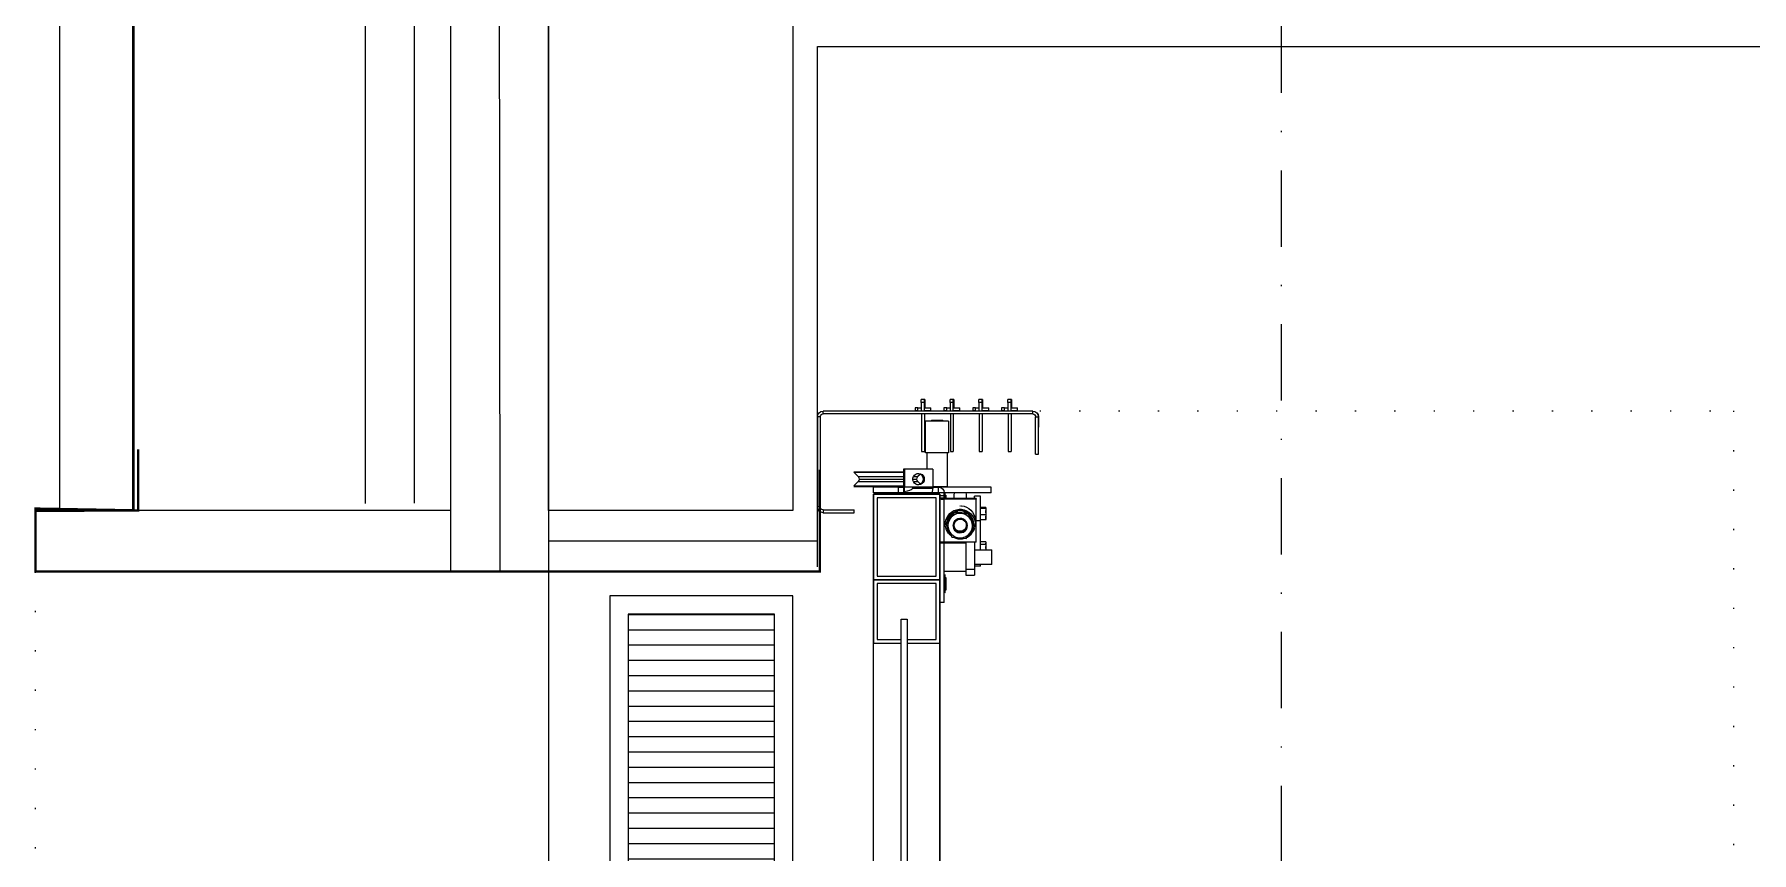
# Model space of a CAD drawing. Extents: x -2050 to 29725, y -1777 to 6820.
# Drawn here: x 1120.4 to 1261, y 3737 to 3804 of the extents above; entities that cross this region are included whole.
import ezdxf

# ---------------------------------------------------------------- set-up
doc = ezdxf.new("R2010")
doc.units = 0
doc.header["$LTSCALE"] = 25
doc.header["$MEASUREMENT"] = 0
doc.linetypes.add('DASHDOT2', pattern=[0.5, 0.25, -0.125, 0, -0.125])
doc.linetypes.add('DOT2', pattern=[0.125, 0, -0.125])
doc.layers.get('0').update_dxf_attribs({"color": 9, "lineweight": 9})
for name, color, linetype, lineweight in [('00', 9, 'Continuous', 9), ('06D', 9, 'Continuous', 9), ('10', 9, 'Continuous', 9), ('14', 9, 'Continuous', 9), ('15', 9, 'Continuous', 9), ('20', 9, 'DOT2', 9), ('24', 9, 'DASHDOT2', 9), ('33', 9, 'BATTING', 9), ('40', 9, 'Continuous', 9), ('40B', 9, 'Continuous', 9)]:
    doc.layers.add(name, color=color, linetype=linetype, lineweight=lineweight)
doc.linetypes.add('BATTING', pattern='A,0.0001,-0.1,[134,ltypeshp.shx,S=0.1,R=0,X=-0.1,Y=0],-0.2,[134,ltypeshp.shx,S=0.1,R=180,X=0.1,Y=0],-0.1', length=0.4001000000000002)

# ---------------------------------------------------------------- blocks, each defined once
blk = doc.blocks.new('p-ızgara 1')
h = blk.add_hatch()
h.set_pattern_fill('ANSI31', color=256, scale=10, angle=225, style=0)
h.set_pattern_definition([(270, (-1308.518348103911, 1064.686757440795), (1.25, -4e-16), [])])
h.paths.add_polyline_path([(1.5, 13.5), (1.5, 1.5), (394.4994635702169, 1.49999999999636), (394.4994635702169, 13.49999999999636)])
for points in [[(0, 15), (0, 0), (395.9994635702169, -3.638e-12), (395.9994635702169, 14.99999999999636)], [(1.5, 13.5), (1.5, 1.5), (394.4994635702169, 1.49999999999636), (394.4994635702169, 13.49999999999636)]]:
    blk.add_lwpolyline(points, close=True)
blk = doc.blocks.new('p-seksiyonel kapı profil')
for p, q in [((-11.78502619046412, 6.840409619493581), (-11.78502619046412, 7.076659619491693)), ((-11.25110119046439, 7.076659619491693), (-11.78502619046412, 7.076659619491693)), ((-11.28063244046279, 7.76178461949166), (-11.28063244046279, 7.076659619491693)), ((-11.28063244046279, 7.76178461949166), (-11.25110119046439, 7.76178461949166)), ((-11.25110119046439, 7.76178461949166), (-10.98531994046425, 7.76178461949166)), ((-11.25110119046439, 7.525534619493553), (-11.25110119046439, 7.76178461949166)), ((-11.25110119046439, 7.525534619493553), (-10.98531994046425, 7.525534619493553)), ((-11.25110119046439, 6.816784619491953), (-11.25110119046439, 7.525534619493553)), ((-10.98531994046425, 7.525534619493553), (-10.98531994046425, 7.76178461949166)), ((-10.98531994046425, 7.525534619493553), (-10.98531994046425, 6.840409619493581)), ((-10.71439398343136, 7.076659619491693), (-10.98531994046425, 7.076659619491693)), ((-10.71439398343136, 6.840409619493581), (-10.71439398343136, 7.076659619491693)), ((-10.71439398343136, 7.076659619491693), (-10.48092619046292, 7.076659619491693)), ((-10.48092619046292, 7.076659619491693), (-10.48092619046292, 6.840409619493581)), ((-9.422526190464843, 6.840409619493581), (-9.422526190464843, 7.076659619491693)), ((-8.888601190465122, 7.076659619491693), (-9.422526190464843, 7.076659619491693)), ((-8.918132440463523, 7.76178461949166), (-8.918132440463523, 7.076659619491693)), ((-8.918132440463523, 7.76178461949166), (-8.888601190465122, 7.76178461949166)), ((-8.888601190465122, 7.76178461949166), (-8.622819940464977, 7.76178461949166)), ((-8.888601190465122, 7.525534619493553), (-8.888601190465122, 7.76178461949166)), ((-8.888601190465122, 7.525534619493553), (-8.622819940464977, 7.525534619493553)), ((-8.888601190465122, 6.816784619491953), (-8.888601190465122, 7.525534619493553)), ((-8.622819940464977, 7.525534619493553), (-8.622819940464977, 7.76178461949166)), ((-8.622819940464977, 7.525534619493553), (-8.622819940464977, 6.840409619493581)), ((-8.351893983432088, 7.076659619491693), (-8.622819940464977, 7.076659619491693)), ((-8.351893983432088, 6.840409619493581), (-8.351893983432088, 7.076659619491693)), ((-8.351893983432088, 7.076659619491693), (-8.118426190463651, 7.076659619491693)), ((-8.118426190463651, 7.076659619491693), (-8.118426190463651, 6.840409619493581)), ((-7.060026190465576, 6.840409619493581), (-7.060026190465576, 7.076659619491693)), ((-6.526101190465852, 7.076659619491693), (-7.060026190465576, 7.076659619491693)), ((-6.55563244046425, 7.76178461949166), (-6.55563244046425, 7.076659619491693)), ((-6.55563244046425, 7.76178461949166), (-6.526101190465852, 7.76178461949166)), ((-6.526101190465852, 7.76178461949166), (-6.260319940465706, 7.76178461949166)), ((-6.526101190465852, 7.525534619493553), (-6.526101190465852, 7.76178461949166)), ((-6.526101190465852, 7.525534619493553), (-6.260319940465706, 7.525534619493553)), ((-6.526101190465852, 6.816784619491953), (-6.526101190465852, 7.525534619493553)), ((-6.260319940465706, 7.525534619493553), (-6.260319940465706, 7.76178461949166)), ((-6.260319940465706, 7.525534619493553), (-6.260319940465706, 6.840409619493581)), ((-5.989393983429181, 7.076659619491693), (-6.260319940465706, 7.076659619491693)), ((-5.989393983429181, 6.840409619493581), (-5.989393983429181, 7.076659619491693)), ((-5.989393983429181, 7.076659619491693), (-5.755926190464379, 7.076659619491693)), ((-5.755926190464379, 7.076659619491693), (-5.755926190464379, 6.840409619493581)), ((-4.697526190462665, 6.840409619493581), (-4.697526190462665, 7.076659619491693)), ((-4.163601190462941, 7.076659619491693), (-4.697526190462665, 7.076659619491693)), ((-4.193132440464979, 7.76178461949166), (-4.193132440464979, 7.076659619491693)), ((-4.193132440464979, 7.76178461949166), (-4.163601190462941, 7.76178461949166)), ((-4.163601190462941, 7.76178461949166), (-3.897819940462793, 7.76178461949166)), ((-4.163601190462941, 7.525534619493553), (-4.163601190462941, 7.76178461949166)), ((-4.163601190462941, 7.525534619493553), (-3.897819940462793, 7.525534619493553)), ((-4.163601190462941, 6.816784619491953), (-4.163601190462941, 7.525534619493553)), ((-3.897819940462793, 7.525534619493553), (-3.897819940462793, 7.76178461949166)), ((-3.897819940462793, 7.525534619493553), (-3.897819940462793, 6.840409619493581)), ((-3.626893983429908, 7.076659619491693), (-3.897819940462793, 7.076659619491693)), ((-3.626893983429908, 6.840409619493581), (-3.626893983429908, 7.076659619491693)), ((-3.626893983429908, 7.076659619491693), (-3.393426190465106, 7.076659619491693)), ((-3.393426190465106, 7.076659619491693), (-3.393426190465106, 6.840409619493581)), ((-13.50065071630888, 6.344284619492098), (-13.50065071630888, 5.665797593646857)), ((-13.50065071630888, 6.344284619492098), (-13.49547619046279, 6.344284619492098)), ((-13.50065071630888, 5.665797593646857), (-13.50065071630888, 5.488610093645547)), ((-13.49547619046279, 5.665797593646857), (-13.50065071630888, 5.665797593646857)), ((-13.25922619046469, 6.344284619492098), (-13.49547619046279, 6.344284619492098)), ((-13.49547619046279, 3.273034619491227), (-13.49547619046279, 6.344284619492098)), ((-13.25922619046469, 3.273034619491227), (-13.25922619046469, 6.344284619492098)), ((-13.02297619046294, 6.816784619491953), (-13.02815071630903, 6.816784619491953)), ((-13.02297619046294, 6.580534619493847), (-13.02297619046294, 6.816784619491953)), ((-13.02297619046294, 6.816784619491953), (4.132394206124444, 6.816784619491953)), ((-13.02297619046294, 6.580534619493847), (4.132394206124444, 6.580534619490208)), ((-11.78502619046412, 6.840409619493581), (-11.28063244046279, 6.840409619493581)), ((-11.25110119046439, 6.580534619493847), (-11.25110119046439, 3.509284619492972)), ((-11.01485119046265, 6.580534619493847), (-11.01485119046265, 3.509284619492972)), ((-10.71439398343136, 6.840409619493581), (-10.98531994046425, 6.840409619493581)), ((-10.71439398343136, 6.840409619493581), (-10.48092619046292, 6.840409619493581)), ((-9.422526190464843, 6.840409619493581), (-8.918132440463523, 6.840409619493581)), ((-8.888601190465122, 6.580534619493847), (-8.888601190465122, 3.509284619492972)), ((-8.652351190463378, 6.580534619493847), (-8.652351190463378, 3.509284619492972)), ((-8.351893983432088, 6.840409619493581), (-8.622819940464977, 6.840409619493581)), ((-8.351893983432088, 6.840409619493581), (-8.118426190463651, 6.840409619493581)), ((-7.060026190465576, 6.840409619493581), (-6.55563244046425, 6.840409619493581)), ((-6.526101190465852, 6.580534619493847), (-6.526101190465852, 3.509284619492972)), ((-6.289851190464105, 6.580534619493847), (-6.289851190464105, 3.509284619492972)), ((-5.989393983429181, 6.840409619493581), (-6.260319940465706, 6.840409619493581)), ((-6.144477812245892, 5.989909619493117), (-6.144477812245892, 3.391159619492098)), ((-6.144477812245892, 5.989909619493117), (-4.254477812246475, 5.989909619493117)), ((-5.989393983429181, 6.840409619493581), (-5.755926190464379, 6.840409619493581)), ((-5.671972303523942, 6.037159660882026), (-5.719222311799967, 5.989909619493117)), ((-5.671972303523942, 6.037159660882026), (-5.527365940713934, 6.037159660882026)), ((-5.527365940713934, 6.037159660882026), (-4.726983320968423, 6.037159660882026)), ((-4.679733312688767, 5.989909619493117), (-4.726983320968423, 6.037159660882026)), ((-4.697526190462665, 6.840409619493581), (-4.193132440464979, 6.840409619493581)), ((-4.254477812246475, 3.391159619492098), (-4.254477812246475, 5.989909619493117)), ((-4.163601190462941, 6.580534619493847), (-4.163601190462941, 3.509284619492972)), ((-3.927351190464832, 6.580534619493847), (-3.927351190464832, 3.509284619492972)), ((-3.626893983429908, 6.840409619493581), (-3.897819940462793, 6.840409619493581)), ((-3.626893983429908, 6.840409619493581), (-3.393426190465106, 6.840409619493581)), ((4.132394206124444, 6.580534619490208), (4.132394206124444, 6.816784619491953)), ((4.368644206126191, 6.344284619492098), (4.604894206124297, 6.344284619492098)), ((4.368644206126191, 6.344284619492098), (4.368644206126191, -1.038527880507899)), ((4.604894206124297, 6.344284619492098), (4.604894206124297, -1.038527880507899)), ((-13.49547619046279, 5.488610093645547), (-13.50065071630888, 5.488610093645547)), ((-13.25922619046469, 3.273034619491227), (-13.49547619046279, 3.273034619491227)), ((-11.01485119046265, 3.509284619492972), (-11.25110119046439, 3.509284619492972)), ((-8.652351190463378, 3.509284619492972), (-8.888601190465122, 3.509284619492972)), ((-6.289851190464105, 3.509284619492972), (-6.526101190465852, 3.509284619492972)), ((-6.144477812245892, 3.391159619492098), (-4.254477812246475, 3.391159619492098)), ((-6.026346374310378, 3.391159619492098), (-6.026346374310378, 0.6034093168382242)), ((-4.372609250181993, 2.067187500000724), (-4.372609250181993, 3.391159619492098)), ((-3.927351190464832, 3.509284619492972), (-4.163601190462941, 3.509284619492972)), ((-4.845105793876427, 2.067187500000724), (-4.845105793876427, 0.5906250000007276)), ((-4.845105793876427, 2.067187500000724), (-2.518497477383788, 2.067187499997089)), ((-4.06626843637423, 1.50648122743587), (-4.126450363019102, 1.379584319911369)), ((-3.971924947280058, 1.609727875467793), (-4.06626843637423, 1.50648122743587)), ((-3.984219672427569, 1.50648122743587), (-4.044401599072442, 1.379584319911369)), ((-3.889876183333397, 1.609727875467793), (-3.984219672427569, 1.50648122743587)), ((-3.85180272875732, 1.680150346233858), (-3.971924947280058, 1.609727875467793)), ((-3.769753964810661, 1.680150346233858), (-3.889876183333397, 1.609727875467793)), ((-3.716575167076371, 1.711491294168808), (-3.85180272875732, 1.680150346233858)), ((-3.835172561099168, 1.647879267224196), (-3.632225822555481, 1.444932528680508)), ((-3.640777263688504, 1.710972592572939), (-3.769753964810661, 1.680150346233858)), ((-3.578257824523461, 1.700965938507579), (-3.716575167076371, 1.711491294168808)), ((-3.262376541286357, 1.444932528680508), (-3.632225822555481, 1.444932528680508)), ((-3.449140803979388, 1.64950950328784), (-3.578257824523461, 1.700965938507579)), ((-3.340696719344121, 1.561694118594459), (-3.449140803979388, 1.64950950328784)), ((-3.262561303436086, 1.445322566731191), (-3.340696719344121, 1.561694118594459)), ((-3.221677230849308, 1.310734970767952), (-3.262561303436086, 1.445322566731191)), ((-2.518497477383788, 2.067187499997089), (-2.518497477383788, 0.5906250000007276)), ((-2.518497477383788, 2.067187499997089), (-2.436448713437124, 2.067187499997089)), ((-2.436448713437124, 2.067187499997089), (-2.436448713437124, 0.5906250000007276)), ((1.60899235956458, 1.830937499998981), (-2.436448713437124, 1.830937499998981)), ((1.621521407843829, 1.800689701718511), (-2.436448713437124, 1.800689701722149)), ((1.265764234805827, 1.444932528680508), (-2.436448713437124, 1.444932528680508)), ((1.265764234805827, 1.444932528680508), (1.621521407843829, 1.800689701718511)), ((-9.629168293875408, 0.1181250000008731), (-9.629168293875408, 0.5906250000007276)), ((-9.629168293875408, 0.5906250000007276), (-5.317605793876282, 0.5906250000007276)), ((-9.629168293875408, 0.1181250000008731), (-5.849168293876573, 0.1181250000008731)), ((-6.026346374310378, 0.6034093168382242), (-5.773284217710168, 0.6034093168382242)), ((-5.849168293876573, -0.3553739308699733), (-5.849168293876573, 0.1240312500012806)), ((-5.819637043874535, 0.1535624999996799), (-5.819637043874535, -0.3553739308699733)), ((-5.790105793876137, 0.1181250000008731), (-5.790105793876137, 0.1535624999996799)), ((-5.790105793876137, 0.1181250000008731), (-5.317605793876282, 0.1181250000008731)), ((-5.790105793876137, -0.1323809947680274), (-5.790105793876137, 0.1181250000008731)), ((-5.790099830614053, 0.6034096194925951), (-5.790099830614053, 0.5906250000007276)), ((-5.773284217710168, 0.6034093168382242), (-4.845105793876427, 0.6034093168382242)), ((-5.057730793876544, 0), (-5.412105793875524, 0)), ((-5.317605793876282, 0.1181250000008731), (-5.317605793876282, 0.5906250000007276)), ((-4.845105793876427, 0.5906250000007276), (-5.317605793876282, 0.5906250000007276)), ((-5.317605793876282, 0.1181250000008731), (-5.317605793876282, 0)), ((-5.317605793876282, 0.1181250000008731), (-0.2382307938751182, 0.1181250000008731)), ((-4.893365477935731, 0), (-5.057730793876544, 0)), ((-4.834302977938932, 0), (-4.893365477935731, 0)), ((-4.845105793876427, 0.5906250000007276), (-3.188417642326383, 0.5906250000007276)), ((-4.845105793876427, 0.5906250000007276), (-4.845105793876427, 0.4724999999998545)), ((-4.845105793876427, 0.4724999999998545), (-3.188417642326383, 0.4724999999998545)), ((-4.843923385880771, 0.4033648671356789), (-4.845105793876427, 0.4724999999998545)), ((-4.840421601173146, 0.3368865586562606), (-4.843923385880771, 0.4033648671356789)), ((-4.834735011376324, 0.2756197986745974), (-4.840421601173146, 0.3368865586562606)), ((-4.827082148945915, 0.2219190344185336), (-4.834735011376324, 0.2756197986745974)), ((-4.810677977937301, 0), (-4.834302977938932, 0)), ((-4.817757109092781, 0.1778479561398853), (-4.827082148945915, 0.2219190344185336)), ((-4.807118247870675, 0.1451001906680176), (-4.817757109092781, 0.1778479561398853)), ((-4.548758049077151, 0), (-4.810677977937301, 0)), ((-4.795574410749394, 0.1249342162591347), (-4.807118247870675, 0.1451001906680176)), ((-4.783569220915523, 0.1181250000008731), (-4.795574410749394, 0.1249342162591347)), ((-4.525133049075519, 0), (-4.548758049077151, 0)), ((-4.466070549075083, 0), (-4.525133049075519, 0)), ((-3.356730793882888, 0), (-4.466070549075083, 0)), ((-4.126450363019102, 1.379584319911369), (-4.147123298927906, 1.240312499998251)), ((-4.147123298927906, 1.240312499998251), (-4.126450363019102, 1.101040680092409)), ((-4.126450363019102, 1.101040680092409), (-4.06626843637423, 0.9741437725642754)), ((-4.06626843637423, 0.9741437725642754), (-3.971924947280058, 0.8708971245359862)), ((-4.044401599072442, 1.379584319911369), (-4.065074534981246, 1.240312499998251)), ((-4.065074534981246, 1.240312499998251), (-4.044401599072442, 1.101040680092409)), ((-4.044401599072442, 1.101040680092409), (-3.984219672427569, 0.9741437725642754)), ((-3.984219672427569, 0.9741437725642754), (-3.889876183333397, 0.8708971245359862)), ((-3.971924947280058, 0.8708971245359862), (-3.85180272875732, 0.8004746537662866)), ((-3.889876183333397, 0.8708971245359862), (-3.769753964810661, 0.8004746537662866)), ((-3.85180272875732, 0.8004746537662866), (-3.716575167076371, 0.7691337058313366)), ((-3.629989245833712, 1.035692471319634), (-3.833768734028127, 0.831912983128859)), ((-3.769753964810661, 0.8004746537662866), (-3.64077726373216, 0.76965240743084)), ((-3.716575167076371, 0.7691337058313366), (-3.578257824523461, 0.7796590614962045)), ((-3.262376541286357, 1.035692471319634), (-3.629989245833712, 1.035692471319634)), ((-3.578257824523461, 0.7796590614962045), (-3.449140803979388, 0.8311154967123002)), ((-3.216479972332308, 1.240312499998251), (-3.545760625689581, 1.240312499998251)), ((-3.449140803979388, 0.8311154967123002), (-3.340696719344121, 0.9189308814056856)), ((-3.228472720904392, 0), (-3.356731102932826, 0)), ((-3.340696719344121, 0.9189308814056856), (-3.262561303436086, 1.035302433265314)), ((-3.262561303436086, 1.035302433265314), (-3.221677230849308, 1.169890029232192)), ((-3.126387893142236, 0), (-3.228472720904392, 0)), ((-3.221677230849308, 1.169890029232192), (-3.221677230849308, 1.310734970767952)), ((-3.188417642326383, 0.5906250000007276), (-2.518497477383788, 0.5906250000007276)), ((-3.188417642326383, 0.5906250000007276), (-3.188417642326383, 0.4724999999998545)), ((-3.188417642326383, 0.4724999999998545), (-3.159141174459363, 0.4126894497167088)), ((-3.159141174459363, 0.4126894497167088), (-3.072151761618442, 0.3545949640065373)), ((-2.707043293885361, 0), (-3.126387893142236, 0)), ((-3.072151761618442, 0.3545949640065373), (-2.929945275340287, 0.299883370691532)), ((-2.929945275340287, 0.299883370691532), (-2.736601857206549, 0.2501244367558684)), ((-2.736601857206549, 0.2501244367558684), (-2.497668852789499, 0.2067458291166986)), ((-2.287697939296772, 0), (-2.707043293885361, 0)), ((-2.518497477383788, 0.5906250000007276), (-2.497668852789499, 0.5906250000007276)), ((-2.436448713437124, 0.5906250000007276), (-2.497668852789499, 0.5906250000007276)), ((-2.497668852789499, 0.5906250000007276), (-2.497668852789499, 0.2067458291166986)), ((-2.497668852789499, 0.2067458291166986), (-2.487083176169107, 0.1689395941102703)), ((-2.487083176169107, 0.1689395941102703), (-2.475275407672595, 0.1410197781697207)), ((-2.475275407672595, 0.1410197781697207), (-2.462630105183048, 0.1238956797205901)), ((-2.462630105183048, 0.1238956797205901), (-2.449559103566568, 0.1181250000008731)), ((1.179299037936289, 1.240312499998251), (-2.436448713437124, 1.240312499998251)), ((1.263527658084057, 1.035692471319634), (-2.436448713437124, 1.035692471319634)), ((1.619284831125695, 0.6799352982779965), (-2.436448713437124, 0.6799352982779965)), ((1.606755782846446, 0.6496874999975262), (-2.436448713437124, 0.6496875000011642)), ((-2.436448713437124, 0.5906250000007276), (-2.436448713437124, 0.1181250000008731)), ((-2.014904078234394, 0.5906250000007276), (-2.436448713437124, 0.5906250000007276)), ((-2.185613087385716, 0), (-2.287697939296772, 0)), ((-2.057355793887836, 0), (-2.185613087385716, 0)), ((-1.643918293892054, 0), (-2.057355793887836, 0)), ((-2.014904078234394, 0.5906250000007276), (-2.014904078234394, 0.1181250000008731)), ((-2.014904078234394, 0.5906250000007276), (-0.00198079387701, 0.5906249999970897)), ((-1.685262043876718, 0.6496875000011642), (-1.744324543873514, 0.5906250000007276)), ((-1.525793293898459, 0), (-1.643918293892054, 0)), ((-0.9480115126279997, 0), (-1.525793293898459, 0)), ((-0.8889491670415735, 0), (-0.9480115126279997, 0)), ((-0.8653241670399436, 0), (-0.8889491670415735, 0)), ((-0.6034042381797918, 0), (-0.8653241670399436, 0)), ((-0.6221370438761369, 0.5906250000007276), (-0.6811995438765736, 0.6496875000011642)), ((-0.5797792381817999, 0), (-0.6034042381797918, 0)), ((-0.519112742775178, 0), (-0.5797792381817999, 0)), ((-0.3563557938759914, 0), (-0.519112742775178, 0)), ((-0.00198079387701, 0), (-0.3563557938759914, 0)), ((-0.2382307938751182, 0.1181250000008731), (-0.2382307938751182, 0)), ((-0.2382307938751182, 0.1181250000008731), (-0.00198079387701, 0.1181249999972351)), ((-0.00198079387701, 0.1181249999972351), (-0.00198079387701, 0.5906249999970897)), ((0, 0), (-0.00198079387701, 0)), ((1.619284831125695, 0.6799352982779965), (1.263527658084057, 1.035692471319634)), ((-9.186221123789435, -1.114180611511981), (-9.215730793875993, -1.105479801193723)), ((-9.215730793875993, -1.183197819271299), (-9.215730793875993, -1.105479801193723)), ((-9.215730793875993, -1.183197819271299), (-9.186199543873952, -1.11520977619875)), ((-9.215730793875993, -1.204664360142485), (-9.215730793875993, -1.183197819271299)), ((-9.186221123789435, -1.409574719269585), (-9.215730793875993, -1.204664360142485)), ((-9.215730793875993, -1.647147104544274), (-9.215730793875993, -1.204664360142485)), ((-9.186199543873952, -1.11520977619875), (-9.186221123789435, -1.114180611511981)), ((-9.186199543873952, -1.07033925754149), (-9.186199543873952, -1.11520977619875)), ((-9.186199543873952, -1.07033925754149), (-8.743230793876137, -1.07033925754149)), ((-9.186199543873952, -1.11520977619875), (-9.186199543873952, -1.160080294856014)), ((-9.186199543873952, -1.160080294856014), (-9.186199543873952, -1.415547826451073)), ((-9.186199543873952, -1.160080294856014), (-8.743230793876137, -1.160080294856014)), ((-8.743230793876137, -0.1442177696699218), (-8.270730793876282, -0.1442177696699218)), ((-8.743230793876137, -2.184098044228448), (-8.743230793876137, -0.1442177696699218)), ((-8.388855793873518, -0.3553739308699733), (-5.790105793876137, -0.3553739308699733)), ((-8.388855793873518, -0.3553739308699733), (-8.388855793873518, -0.3965550193170202)), ((-8.388855793873518, -3.926819980679283), (-8.388855793873518, -0.3965550193170202)), ((-8.388855793873518, -0.3965550193170202), (-5.790105793876137, -0.3965550193170202)), ((-8.270730793876282, -0.3553739308699733), (-8.270730793876282, -0.1442177696699218)), ((-7.964615950993903, -1.30675129062365), (-8.100446182728774, -1.47137451421804)), ((-7.802130286789179, -1.168163567763258), (-7.964615950993903, -1.30675129062365)), ((-7.617939374009437, -1.05983480848954), (-7.802130286789179, -1.168163567763258)), ((-7.617939374009437, -1.342970266257905), (-7.802130286789179, -1.451299025535263)), ((-7.417655699216992, -0.9850653374269313), (-7.617939374009437, -1.05983480848954)), ((-7.417655699216992, -1.268200795195297), (-7.617939374009437, -1.342970266257905)), ((-7.591512043876718, -0.1047118207279709), (-7.591512043876718, -0.3553739308699733)), ((-7.520345265987995, -1.420295953103049), (-7.309918426926742, -1.356392395962757)), ((-7.520345265987995, -1.451181769440154), (-7.309918426926742, -1.38727821229986)), ((-7.207382098284142, -0.9461314155742002), (-7.417655699216992, -0.9850653374269313)), ((-7.207382098284142, -1.229266873342567), (-7.417655699216992, -1.268200795195297)), ((-7.309918426926742, -1.356392395962757), (-7.091020293253678, -1.334612751383247)), ((-7.309918426926742, -1.38727821229986), (-7.091020293253678, -1.365498567716709)), ((-7.130740102114941, -0.9454449493787253), (-7.207382098284142, -0.9461314155742002)), ((-6.993526306439887, -1.22735141211524), (-7.207382098284142, -1.229266873342567)), ((-7.091020293253678, -1.334612751383247), (-6.872062997485045, -1.355793998885925)), ((-7.091020293253678, -1.365498567716709), (-6.872062997485045, -1.386679815219395)), ((-7.089480793874827, -0.9628675770109112), (-7.089480793874827, -0.9408042008617484)), ((-6.782601777566012, -1.262508100018749), (-6.993526306439887, -1.22735141211524)), ((-6.872062997485045, -1.355793998885925), (-6.661460945699218, -1.419122155009968)), ((-6.872062997485045, -1.386679815219395), (-6.713202308383187, -1.430215364602189)), ((-6.581030134359026, -1.333661620028577), (-6.782601777566012, -1.262508100018749)), ((-6.587449543876573, -0.3553739308699733), (-6.587449543876573, -0.1047118207279709)), ((-6.394945948952227, -1.438641668479248), (-6.581030134359026, -1.333661620028577)), ((-5.920043293874186, -0.3553739308699733), (-5.920043293874186, -0.0915468749990396)), ((-5.849168293876573, -0.0738281249978172), (-5.902324543876603, -0.0738281249978172)), ((-5.902324543876603, -0.0738281249978172), (-5.902324543876603, -0.3553739308699733)), ((-5.790105793876137, -0.2920731797530607), (-5.790105793876137, -0.1323809947680274)), ((-5.790105793876137, -0.1323809947680274), (-5.412105793875524, -0.1323809947680274)), ((-5.790105793876137, -0.1323809947680274), (-5.790105793876137, -0.1591337554564234)), ((-5.790105793876137, -0.3077617987146368), (-5.412105793875524, -0.3077617987146368)), ((-5.790105793876137, -0.3163785617507528), (-5.790105793876137, -0.3553739308699733)), ((-5.790105793876137, -0.3553739308699733), (-5.790105793876137, -0.3965550193170202)), ((-5.790105793876137, -0.3553739308699733), (-5.412105793875524, -0.3553739308699733)), ((-5.697925616721477, -0.3957637362509558), (-5.790105793876137, -0.3965550193170202)), ((-5.790105793876137, -3.926819980679283), (-5.790105793876137, -0.3965550193170202)), ((-5.60928787208104, -0.3934202956152148), (-5.697925616721477, -0.3957637362509558)), ((-5.527598858774579, -0.3896147545165149), (-5.60928787208104, -0.3934202956152148)), ((-5.455997839762858, -0.3844933577674965), (-5.527598858774579, -0.3896147545165149)), ((-5.412105793875524, -0.380082583938929), (-5.455997839762858, -0.3844933577674965)), ((1.592706706123863, -1.511027880511389), (1.592706706123863, -1.274777880509645)), ((4.132394206124444, -1.274777880509645), (1.592706706123863, -1.274777880509645)), ((4.132394206124444, -1.274777880509645), (4.132394206124444, -1.511027880511389)), ((4.368644206126191, -1.038527880507899), (4.604894206124297, -1.038527880507899)), ((-9.215730793875993, -1.647147104544274), (-9.186199543873952, -1.415547826451073)), ((-9.215730793875993, -1.680458879676734), (-9.215730793875993, -1.647147104544274)), ((-9.186221123789435, -1.876668428485571), (-9.215730793875993, -1.680458879676734)), ((-9.215730793875993, -2.045223606000944), (-9.215730793875993, -1.680458879676734)), ((-9.215730793875993, -2.045223606000944), (-9.186199543873952, -1.88161237098029)), ((-9.215730793875993, -2.057068840262218), (-9.215730793875993, -2.045223606000944)), ((-9.195253570625935, -2.051031211416553), (-9.215730793875993, -2.057068840262218)), ((-9.186199543873952, -1.415547826451073), (-9.186221123789435, -1.409574719269585)), ((-9.186199543873952, -1.88161237098029), (-9.186221123789435, -1.876668428485571)), ((-9.186199543873952, -1.415547826451073), (-9.186199543873952, -1.671015358042495)), ((-9.186199543873952, -1.671015358042495), (-8.743230793876137, -1.671015358042495)), ((-9.186199543873952, -1.671015358042495), (-9.186199543873952, -1.88161237098029)), ((-9.186199543873952, -2.092209383914449), (-9.186199543873952, -1.88161237098029)), ((-9.186199543873952, -2.092209383914449), (-8.743230793876137, -2.092209383914449)), ((-8.743230793876137, -4.55962499999805), (-8.743230793876137, -2.184098044228448)), ((-8.743230793876137, -2.184098044228448), (-8.388855793873518, -2.184098044228448)), ((-8.276534469212493, -1.858019486051489), (-8.31143609882929, -2.068261434917074)), ((-8.31143609882929, -2.068261434917074), (-8.310425807347201, -2.161654514595284)), ((-8.276534469212493, -2.141154943819854), (-8.31143609882929, -2.351396892685444)), ((-8.31143609882929, -2.351396892685444), (-8.309131096440979, -2.564475272491105)), ((-8.309131096440979, -2.564475272491105), (-8.288666870259476, -2.673148455804037)), ((-8.283906700027728, -2.718204049979249), (-8.284785665091476, -2.714369400473515)), ((-8.220142569021846, -2.915477046881278), (-8.283906700027728, -2.718204049979249)), ((-8.205484547204831, -1.657016161145293), (-8.276534469212493, -1.858019486051489)), ((-8.205484547204831, -1.940151618917298), (-8.276534469212493, -2.141154943819854)), ((-8.131793099993956, -2.350741711234149), (-8.24375297532606, -2.599648259652894)), ((-8.24375297532606, -2.666378317953784), (-8.125463461085017, -2.41482841614197)), ((-8.24375297532606, -2.666378317953784), (-8.24375297532606, -2.599648259652894)), ((-8.158924228398973, -2.788664201176288), (-8.24375297532606, -2.666378317953784)), ((-8.211668293875844, -2.452528937166789), (-8.190405081448262, -2.235938481127957)), ((-8.211668293875844, -2.483414753500253), (-8.190405081448262, -2.266824297465062)), ((-8.211668293875844, -2.452528937166789), (-8.211668293875844, -2.483414753500253)), ((-8.100446182728774, -1.47137451421804), (-8.205484547204831, -1.657016161145293)), ((-8.100446182728774, -1.754509971986408), (-8.205484547204831, -1.940151618917298)), ((-8.190405081448262, -2.235938481127957), (-8.126835022056184, -2.026137833734535)), ((-8.190405081448262, -2.266824297465062), (-8.126835022056184, -2.057023650071641)), ((-8.125656740241537, -2.912639656213285), (-8.173870150814762, -2.771114174382088)), ((-7.90805953245217, -3.145002558721898), (-8.158924228398973, -2.788664201176288)), ((-8.01947938878584, -2.104191738224471), (-8.131793099993956, -2.350741711234149)), ((-8.126835022056184, -2.026137833734535), (-8.02340002142955, -1.832723157320288)), ((-8.126835022056184, -2.057023650071641), (-8.02340002142955, -1.863608973657392)), ((-8.125463461085017, -2.41482841614197), (-8.0023103944186, -2.149177378461899)), ((-7.964615950993903, -1.589886748392018), (-8.100446182728774, -1.754509971986408)), ((-8.09286010539654, -2.528884609619125), (-8.079442248035775, -2.39873131769491)), ((-8.089109864544298, -2.659669139378818), (-8.09286010539654, -2.528884609619125)), ((-8.068255693142417, -2.788847147410706), (-8.089109864544298, -2.659669139378818)), ((-8.079442248035775, -2.39873131769491), (-8.04908587572936, -2.271436222519693)), ((-8.030654411850264, -2.914208362180943), (-8.068255693142417, -2.788847147410706)), ((-8.04908587572936, -2.271436222519693), (-8.0023103944186, -2.149177378461899)), ((-8.02340002142955, -1.832723157320288), (-7.884075028636289, -1.66312726943579)), ((-8.02340002142955, -1.863608973657392), (-7.884075028636289, -1.694013085772894)), ((-8.0023103944186, -2.066815201567806), (-8.01947938878584, -2.104191738224471)), ((-7.879157351209869, -1.801164214088201), (-8.0023103944186, -2.066815201567806)), ((-8.0023103944186, -2.149177378461899), (-7.939916145558528, -2.034046668242805)), ((-8.0023103944186, -2.149177378461899), (-7.985141400047723, -2.111800841805234)), ((-7.985141400047723, -2.111800841805234), (-7.872827712821162, -1.865250921793629)), ((-7.802130286789179, -1.451299025535263), (-7.964615950993903, -1.589886748392018)), ((-7.939916145558528, -2.034046668242805), (-7.862970712045352, -1.928014010230979)), ((-7.884075028636289, -1.66312726943579), (-7.782467424382047, -1.573235828818724)), ((-7.884075028636289, -1.694013085772894), (-7.81282633347655, -1.628730781976628)), ((-7.760867800978303, -1.549614394472879), (-7.879157351209869, -1.801164214088201)), ((-7.872827712821162, -1.865250921793629), (-7.760867800978303, -1.616344452773773)), ((-7.862970712045352, -1.928014010230979), (-7.772790651579272, -1.832893652604979)), ((-7.772790651579272, -1.832893652604979), (-7.670918969997728, -1.750313131055008)), ((-7.493242643118718, -1.519027421836653), (-7.760867800978303, -1.549614394472879)), ((-7.760867800978303, -1.616344452773773), (-7.760867800978303, -1.549614394472879)), ((-7.760867800978303, -1.616344452773773), (-7.478112492884972, -1.595456794799245)), ((-7.737014006543176, -1.539498413054388), (-7.714214225012256, -1.523867644940764)), ((-7.714214225012256, -1.523867644940764), (-7.520345265987995, -1.420295953103049)), ((-7.680103228682128, -2.567511032233595), (-7.658670988854281, -2.408705068497509)), ((-7.657731704439357, -2.72618838557173), (-7.680103228682128, -2.567511032233595)), ((-7.668598480566287, -2.598993069979769), (-7.678657790263967, -2.52458975387708)), ((-7.657731704439357, -2.643826208673999), (-7.678656932715964, -2.524601929606433)), ((-7.668598480566287, -2.53207380124877), (-7.675333894632784, -2.491137229488229)), ((-7.672120327228183, -1.527983556716206), (-7.520345265987995, -1.451181769440154)), ((-7.670918969997728, -1.750313131055008), (-7.559098720019393, -1.681685421201108)), ((-7.615821456514821, -2.683437369836608), (-7.668598480566287, -2.53207380124877)), ((-7.615821456514821, -2.750356638567608), (-7.668598480566287, -2.598993069979769)), ((-7.658670988854281, -2.408705068497509), (-7.595024516136617, -2.261548406200744)), ((-7.593215609736941, -2.790606578215373), (-7.657731704439357, -2.643826208673999)), ((-7.593215609736941, -2.872968755113106), (-7.657731704439357, -2.72618838557173)), ((-7.621504761180402, -2.672012008813904), (-7.550112887416617, -2.732460397681279)), ((-7.524008153366594, -2.815003079987945), (-7.615821456514821, -2.683437369836608)), ((-7.524008153366594, -2.881922348715305), (-7.615821456514821, -2.750356638567608)), ((-7.595024516136617, -2.261548406200744), (-7.493884178245933, -2.136954981793678)), ((-7.491339808173504, -2.914603935427292), (-7.593215609736941, -2.790606578215373)), ((-7.591512043876718, -2.255829852991154), (-7.591512043876718, -2.533586991095944)), ((-7.591512043876718, -2.533586991095944), (-7.591512043876718, -2.699243798015229)), ((-7.541795320837991, -2.316592678213055), (-7.585904769603075, -2.459047843338336)), ((-7.585904769603075, -2.459047843338336), (-7.585904769603075, -2.608126138849911)), ((-7.585904769603075, -2.608126138849911), (-7.541795320837991, -2.750581303975194)), ((-7.570569469931798, -2.757816367935443), (-7.531167995141004, -2.787348887850384)), ((-7.559098720019393, -1.681685421201108), (-7.439243177122988, -1.62818476218672)), ((-7.457495741404271, -2.193418410053705), (-7.541795320837991, -2.316592678213055)), ((-7.541795320837991, -2.750581303975194), (-7.457495741404271, -2.873755572138179)), ((-7.531167995141004, -2.787348887850384), (-7.515645411058358, -2.797943066096193)), ((-7.493884178245933, -2.136954981793678), (-7.362751091357494, -2.044165319581225)), ((-7.224771826990036, -1.491486917595465), (-7.493242643118718, -1.519027421836653)), ((-7.478112492884972, -1.595456794799245), (-7.183731655841257, -1.569951750141625)), ((-7.340496418873954, -2.100469613120365), (-7.457495741404271, -2.193418410053705)), ((-7.439243177122988, -1.62818476218672), (-7.313403102878508, -1.590726565122166)), ((-7.362751091357494, -2.044165319581225), (-7.211350796635088, -1.990061204331139)), ((-7.201193256500118, -2.046005195927135), (-7.340496418873954, -2.100469613120365)), ((-7.313403102878508, -1.590726565122166), (-7.183731655841257, -1.569951750141625)), ((-7.183731655841257, -1.487589573243893), (-7.224771826990036, -1.491486917595465)), ((-7.211350796635088, -1.990061204331139), (-7.050911961327075, -1.97865529075716)), ((-7.051963951580544, -2.034864560951973), (-7.201193256500118, -2.046005195927135)), ((-6.88935083461547, -1.462084529845014), (-7.183731655841257, -1.487589573243893)), ((-7.183731655841257, -1.569951750141625), (-7.142691484688838, -1.566054405786417)), ((-7.183731655841257, -1.569951750141625), (-7.052447550424402, -1.566215780087077)), ((-7.142691484688838, -1.566054405786417), (-6.874220668560156, -1.538513901548864)), ((-7.052447550424402, -1.566215780087077), (-6.921797094069916, -1.579582578448025)), ((-6.906068182735907, -2.068037602504773), (-7.051963951580544, -2.034864560951973)), ((-7.050911961327075, -1.97865529075716), (-6.893333599888138, -2.010793503293824)), ((-6.921797094069916, -1.579582578448025), (-6.79401575231168, -1.60982343559226)), ((-6.776469429285497, -2.14257675025874), (-6.906068182735907, -2.068037602504773)), ((-6.893333599888138, -2.010793503293824), (-6.750302578511763, -2.084092297736788)), ((-6.60659554279846, -1.441196942352688), (-6.88935083461547, -1.462084529845014)), ((-6.874220668560156, -1.538513901548864), (-6.606595498167735, -1.507927061305958)), ((-6.79401575231168, -1.60982343559226), (-6.671289899331894, -1.656420922077813)), ((-6.674683109205941, -2.251858873834859), (-6.776469429285497, -2.14257675025874)), ((-6.750302578511763, -2.084092297736788), (-6.632426853731884, -2.193115437825325)), ((-6.609753383720089, -2.38617377696937), (-6.674683109205941, -2.251858873834859)), ((-6.674683109205941, -2.815315108353388), (-6.609753383720089, -2.681000205218877)), ((-6.671289899331894, -1.656420922077813), (-6.555719408501317, -1.718577741983605)), ((-6.663316163365378, -2.797943057237715), (-6.608392151225416, -2.757816394689143)), ((-6.661460945699218, -1.419122155009968), (-6.642268659274121, -1.427219485372916)), ((-6.567033964242, -2.690923530502914), (-6.660730330564548, -2.821165087570988)), ((-6.567033964242, -2.757842799233912), (-6.660730330564548, -2.88808435629835)), ((-6.632426853731884, -2.193115437825325), (-6.548448728812217, -2.329777176008061)), ((-6.547061714682058, -2.716233432289298), (-6.630229751568548, -2.853385921323931)), ((-6.547061714682058, -2.798595609183394), (-6.630229751568548, -2.935748098221663)), ((-6.628848679814836, -2.732460382350835), (-6.557456838901997, -2.672012020622787)), ((-6.587449543876573, -2.533586991095944), (-6.609753383720089, -2.38617377696937)), ((-6.609753383720089, -2.681000205218877), (-6.587449543876573, -2.533586991095944)), ((-6.606595498167735, -1.507927061305958), (-6.60659554279846, -1.441196942352688)), ((-6.521766751244284, -1.556854808732168), (-6.60659554279846, -1.441196942352688)), ((-6.606595498167735, -1.507927061305958), (-6.521766751244284, -1.630212944532104)), ((-6.587449543876573, -2.533586991095944), (-6.587449543876573, -2.255829852991154)), ((-6.587449543876573, -2.699243798015229), (-6.587449543876573, -2.533586991095944)), ((-6.583678377366596, -1.454607984163883), (-6.467307456641719, -1.522163554229337)), ((-6.512085089238098, -2.540328900708118), (-6.567033964242, -2.690923530502914)), ((-6.512085089238098, -2.607248169439115), (-6.567033964242, -2.757842799233912)), ((-6.555719408501317, -1.718577741983605), (-6.449281722962036, -1.795230374889793)), ((-6.554532615537026, -1.500692424331646), (-6.467307456641719, -1.553049370566438)), ((-6.548448728812217, -2.329777176008061), (-6.504596477097947, -2.48394193634158)), ((-6.504122419493794, -2.56181384692172), (-6.547061714682058, -2.716233432289298)), ((-6.504122419493794, -2.644176023815814), (-6.547061714682058, -2.798595609183394)), ((-6.270902055297482, -1.90418912517998), (-6.521766751244284, -1.556854808732168)), ((-6.521766751244284, -1.630212944532104), (-6.270902055297482, -1.986551302074076)), ((-6.503627669277193, -2.491137043783961), (-6.512085089238098, -2.540328900708118)), ((-6.500303875796818, -2.524590865898062), (-6.512085089238098, -2.607248169439115)), ((-6.504596477097947, -2.48394193634158), (-6.504122419493794, -2.644176023815814)), ((-6.500304576704365, -2.524600817581811), (-6.504122419493794, -2.56181384692172)), ((-6.467307456641719, -1.522163554229337), (-6.29706374001762, -1.660958373362515)), ((-6.467307456641719, -1.553049370566438), (-6.29706374001762, -1.691844189699619)), ((-6.449281722962036, -1.795230374889793), (-6.353798021023977, -1.885067273000456)), ((-6.230010769282671, -1.574250026442314), (-6.394945948952227, -1.438641668479248)), ((-6.353798021023977, -1.885067273000456), (-6.270902055297482, -1.986551302074076)), ((-6.29706374001762, -1.660958373362515), (-6.157272166379697, -1.830172805344773)), ((-6.29706374001762, -1.691844189699619), (-6.157272166379697, -1.861058621681877)), ((-6.179546431430932, -2.032934709844994), (-6.270902055297482, -1.90418912517998)), ((-6.270902055297482, -1.986551302074076), (-6.179546431430932, -2.114057223374399)), ((-6.270902055297482, -1.986551302074076), (-6.202012198740702, -2.097946042242254)), ((-6.091241943417116, -1.736358404348719), (-6.230010769282671, -1.574250026442314)), ((-6.202012198740702, -2.097946042242254), (-6.148307175903027, -2.217345498615029)), ((-5.935208612423593, -2.382813365948095), (-6.179546431430932, -2.032934709844994)), ((-6.179546431430932, -2.114057223374399), (-5.935208567796508, -2.449543486840411)), ((-6.053498134562687, -2.712434904631662), (-6.176651193334692, -2.982376482334073)), ((-6.157272166379697, -1.830172805344773), (-6.053304847508116, -2.023304034453758)), ((-6.157272166379697, -1.861058621681877), (-6.053304847508116, -2.054189850787224)), ((-6.148307175903027, -2.217345498615029), (-6.110705894607233, -2.342706713385268)), ((-6.099519339713877, -2.732822543101065), (-6.129875712020294, -2.860117638276278)), ((-6.110705894607233, -2.342706713385268), (-6.089851723205356, -2.471884721417154)), ((-6.086101482356753, -2.602669251176848), (-6.099519339713877, -2.732822543101065)), ((-5.982861151904216, -1.920033936690742), (-6.091241943417116, -1.736358404348719)), ((-6.089851723205356, -2.471884721417154), (-6.086101482356753, -2.602669251176848)), ((-5.935208567796508, -2.449543486840411), (-6.053498134562687, -2.712434904631662)), ((-6.053304847508116, -2.023304034453758), (-5.989157189160321, -2.232930135858623)), ((-6.053304847508116, -2.054189850787224), (-5.989157189160321, -2.263815952195725)), ((-5.988556506301391, -2.700005209539085), (-6.052126565697107, -2.909805856932507)), ((-5.989157189160321, -2.232930135858623), (-5.978741058341257, -2.293256049448245)), ((-5.989157189160321, -2.263815952195725), (-5.984232397622688, -2.289909817740408)), ((-5.969252383962157, -2.549442961779271), (-5.988556506301391, -2.700005209539085)), ((-5.908167035322549, -2.119688071477867), (-5.982861151904216, -1.920033936690742)), ((-5.971784399156604, -2.945761029670392), (-5.901411571965581, -2.744521494263608)), ((-5.935208567796508, -2.449543486840411), (-5.935208612423593, -2.382813365948095)), ((-5.869452832801473, -2.329056796730581), (-5.908167035322549, -2.119688071477867)), ((-5.901411571965581, -2.744521494263608), (-5.867217879538658, -2.534164233653426)), ((-5.863933918873954, -2.444822957768336), (-5.869452832801473, -2.329056796730581)), ((-5.867217879538658, -2.534164233653426), (-5.863933918873954, -2.444822957768336)), ((4.132394206124444, -1.511027880511389), (1.592706706123863, -1.511027880511389)), ((-9.186221123789435, -3.999760760783825), (-9.215730793875993, -3.942700244551814)), ((-9.215730793875993, -4.116403326581346), (-9.215730793875993, -3.942700244551814)), ((-9.215730793875993, -4.116403326581346), (-9.186199543873952, -4.002088494067721)), ((-9.215730793875993, -4.142858763068944), (-9.215730793875993, -4.116403326581346)), ((-9.186221123789435, -4.365911889577546), (-9.215730793875993, -4.142858763068944)), ((-9.215730793875993, -4.55962499999805), (-9.215730793875993, -4.142858763068944)), ((-9.186199543873952, -4.002088494067721), (-9.186221123789435, -3.999760760783825)), ((-9.186199543873952, -3.901800972897035), (-9.186199543873952, -4.002088494067721)), ((-9.186199543873952, -3.901800972897035), (-8.743230793876137, -3.901800972897035)), ((-9.186199543873952, -4.002088494067721), (-9.186199543873952, -4.102376015234765)), ((-9.186199543873952, -4.102376015234765), (-9.186199543873952, -4.372226107825553)), ((-9.186199543873952, -4.102376015234765), (-8.743230793876137, -4.102376015234765)), ((-8.388855793873518, -3.926819980679283), (-5.790105793876137, -3.926819980679283)), ((-8.270730793876282, -3.926819980679283), (-8.270730793876282, -6.141079067430838)), ((-8.000299062889098, -3.260341504534154), (-8.220142569021846, -2.915477046881278)), ((-8.021689421369956, -3.105770885322272), (-8.125656740241537, -2.912639656213285)), ((-7.976949389008948, -3.033607818553719), (-8.030654411850264, -2.914208362180943)), ((-7.881897847732033, -3.274985317304527), (-8.021689421369956, -3.105770885322272)), ((-7.678562104098091, -3.51295056458548), (-8.000299062889098, -3.260341504534154)), ((-7.90805953245217, -3.145002558721898), (-7.976949389008948, -3.033607818553719)), ((-7.825163566729316, -3.246486587795516), (-7.90805953245217, -3.145002558721898)), ((-7.816703908589263, -3.272508480018586), (-7.90805953245217, -3.145002558721898)), ((-7.766269405725322, -3.375140874701173), (-7.881897847732033, -3.274985317304527)), ((-7.729679864787612, -3.336323485906177), (-7.825163566729316, -3.246486587795516)), ((-7.572365968222583, -3.607994736281397), (-7.816703908589263, -3.272508480018586)), ((-7.623242179248336, -3.412976118812366), (-7.729679864787612, -3.336323485906177)), ((-7.629355089895397, -3.529746278225501), (-7.678562104098091, -3.51295056458548)), ((-7.507671688421392, -3.47513293871816), (-7.623242179248336, -3.412976118812366)), ((-7.491339808173504, -2.996966112321388), (-7.593215609736941, -2.872968755113106)), ((-7.304740861873142, -3.588307165045988), (-7.572365968222583, -3.607994736281397)), ((-7.561980793874683, -3.926819980679283), (-7.561980793874683, -6.141079067430838)), ((-5.790105793876137, -3.96900000000096), (-7.561980793874683, -3.96900000000096)), ((-7.446421897373511, -2.885269334830806), (-7.524008153366594, -2.815003079987945)), ((-7.399967943791123, -2.983932573581114), (-7.524008153366594, -2.881922348715305)), ((-7.384945835441611, -3.521730425203713), (-7.507671688421392, -3.47513293871816)), ((-7.359659961901343, -3.006621963573706), (-7.491339808173504, -2.914603935427292)), ((-7.359659961901343, -3.0889841404678), (-7.491339808173504, -2.996966112321388)), ((-7.457495741404271, -2.873755572138179), (-7.340496418873954, -2.966704369067883)), ((-7.291375279735802, -3.645108126511331), (-7.430650655922363, -3.597569592151558)), ((-7.252900322691858, -3.048821681444678), (-7.399967943791123, -2.983932573581114)), ((-7.257164493679737, -3.551971282347948), (-7.384945835441611, -3.521730425203713)), ((-7.207942162724067, -3.059836106462172), (-7.359659961901343, -3.006621963573706)), ((-7.207942162724067, -3.142198283356266), (-7.359659961901343, -3.0889841404678)), ((-7.340496418873954, -2.966704369067883), (-7.201193256500118, -3.021168786261113)), ((-7.036270103060815, -3.565414330660131), (-7.304740861873142, -3.588307165045988)), ((-6.882695111733482, -3.642395421087711), (-7.291375279735802, -3.645108126511331)), ((-7.126514037328888, -3.565338080708897), (-7.257164493679737, -3.551971282347948)), ((-7.093712622736348, -3.071777144028601), (-7.252900322691858, -3.048821681444678)), ((-7.087941294495972, -3.601330939283798), (-7.24029825792968, -3.59118992191361)), ((-7.047438625744688, -3.070299714552672), (-7.207942162724067, -3.059836106462172)), ((-7.047438625744688, -3.152661891450406), (-7.207942162724067, -3.142198283356266)), ((-7.201193256500118, -3.021168786261113), (-7.051963951580544, -3.032309421236277)), ((-6.995229931912035, -3.561602110657986), (-7.126514037328888, -3.565338080708897)), ((-6.934211067393331, -3.051096459686958), (-7.093712622736348, -3.071777144028601)), ((-6.86904316082291, -3.579551294704288), (-7.087941294495972, -3.601330939283798)), ((-7.051963951580544, -3.032309421236277), (-6.906068182735907, -2.999136379687115)), ((-6.890053164046546, -3.037236749903966), (-7.047438625744688, -3.070299714552672)), ((-6.890053164046546, -3.1195989268017), (-7.047438625744688, -3.152661891450406)), ((-6.995229931912035, -3.561602110657986), (-7.036270103060815, -3.565414330660131)), ((-6.700849122898942, -3.531806511571629), (-6.995229931912035, -3.561602110657986)), ((-6.865558484874782, -3.540827295673806), (-6.995229931912035, -3.561602110657986)), ((-6.786225157349691, -2.988313420166377), (-6.934211067393331, -3.051096459686958)), ((-6.906068182735907, -2.999136379687115), (-6.776469429285497, -2.924597231929508)), ((-6.747458337333227, -2.963099341348423), (-6.890053164046546, -3.037236749903966)), ((-6.747458337333227, -3.045461518246156), (-6.890053164046546, -3.1195989268017)), ((-6.512233734283653, -3.510307638200174), (-6.882695111733482, -3.642395421087711)), ((-6.724740211619062, -3.54063460466568), (-6.86904316082291, -3.579551294704288)), ((-6.739718410626664, -3.503369098609255), (-6.865558484874782, -3.540827295673806)), ((-6.660730330564548, -2.88808435629835), (-6.786225157349691, -2.988313420166377)), ((-6.776469429285497, -2.924597231929508), (-6.674683109205941, -2.815315108353388)), ((-6.630229751568548, -2.853385921323931), (-6.747458337333227, -2.963099341348423)), ((-6.630229751568548, -2.935748098221663), (-6.747458337333227, -3.045461518246156)), ((-6.619862867730262, -3.449868439594865), (-6.739718410626664, -3.503369098609255)), ((-6.660730330564548, -2.821165087570988), (-6.732538871237919, -2.885268715846903)), ((-6.418093841184598, -3.499577327933366), (-6.700849122898942, -3.531806511571629)), ((-6.508042617751922, -3.381240729740966), (-6.619862867730262, -3.449868439594865)), ((-6.406170936170382, -3.298660208190995), (-6.508042617751922, -3.381240729740966)), ((-6.306133886919267, -3.261570176684471), (-6.418093841184598, -3.499577327933366)), ((-6.315990875707937, -3.203539850564993), (-6.406170936170382, -3.298660208190995)), ((-6.181605495050462, -3.250386919422453), (-6.373626705473722, -3.405048026237636)), ((-6.239045442194763, -3.097507192553166), (-6.315990875707937, -3.203539850564993)), ((-6.19382018770193, -3.019667894641314), (-6.306133886919267, -3.261570176684471)), ((-6.15556156632374, -3.103220533346755), (-6.292584908078423, -3.270510531117904)), ((-6.176651193334692, -2.982376482334073), (-6.239045442194763, -3.097507192553166)), ((-6.176651193334692, -2.982376482334073), (-6.19382018770193, -3.019667894641314)), ((-6.129875712020294, -2.860117638276278), (-6.176651193334692, -2.982376482334073)), ((-6.166251743954487, -3.241646216847584), (-6.076197154514375, -3.131752629935364)), ((-6.052126565697107, -2.909805856932507), (-6.15556156632374, -3.103220533346755)), ((-6.076197154514375, -3.131752629935364), (-5.971784399156604, -2.945761029670392)), ((-5.790105793876137, -3.926819980679283), (-5.697925616721477, -3.926028697613218)), ((-5.790105793876137, -3.926819980679283), (-5.790105793876137, -4.008139923309498)), ((-5.790105793876137, -8.859375), (-5.790105793876137, -4.008139923309498)), ((-5.790105793876137, -4.008139923309498), (-5.412105793875524, -4.008139923309498)), ((-5.697925616721477, -3.926028697613218), (-5.60928787208104, -3.923685256977478)), ((-5.60928787208104, -3.923685256977478), (-5.527598858774579, -3.919879715878778)), ((-5.527598858774579, -3.919879715878778), (-5.455997839766496, -3.914758319129759)), ((-5.455997839766496, -3.914758319129759), (-5.412105793875524, -3.910347545301192)), ((-8.270730793876282, -4.55962499999805), (-9.688230793875844, -4.55962499999805)), ((-9.688230793875844, -5.740874999999505), (-9.688230793875844, -4.55962499999805)), ((-9.209449552927252, -4.55962499999805), (-9.186199543873952, -4.372226107825553)), ((-9.186199543873952, -4.372226107825553), (-9.186221123789435, -4.365911889577546)), ((-9.186199543873952, -4.372226107825553), (-9.186199543873952, -4.55962499999805)), ((-9.688230793875844, -5.740874999999505), (-8.270730793876282, -5.740874999999505)), ((-8.743230793876137, -5.878557709136658), (-8.743230793876137, -5.740874999999505)), ((-8.743230793876137, -5.878557709136658), (-8.270730793876282, -5.878557709136658)), ((-7.561980793874683, -6.141079067430838), (-8.270730793876282, -6.141079067430838)), ((-8.270730793876282, -6.141079067430838), (-8.270730793876282, -6.626813096179827)), ((-7.561980793874683, -6.626813096179827), (-8.270730793876282, -6.626813096179827)), ((-7.561980793874683, -6.141079067430838), (-7.561980793874683, -6.626813096179827)), ((-7.561980793874683, -6.331500000000233), (-5.790105793876137, -6.331500000000233)), ((-5.920043293874186, -7.822828125001251), (-5.920043293874186, -6.824671874997875)), ((-5.849168293876573, -6.806953125000291), (-5.902324543876603, -6.806953125000291)), ((-5.902324543876603, -6.806953125000291), (-5.902324543876603, -7.840546874998834)), ((-5.849168293876573, -8.038406249997934), (-5.849168293876573, -6.609093750001192)), ((-5.819637043874535, -6.579562499999155), (-5.819637043874535, -8.067937499999971)), ((-5.902324543876603, -7.840546874998834), (-5.849168293876573, -7.840546874998834)), ((-5.790105793876137, -8.859375), (-5.412105793875524, -8.859375))]:
    blk.add_line(p, q)
for centre, radius, start, end in [((-13.02815071630903, 6.344284619492098), 0.4725000000000012, 90, 180), ((-13.02297619046294, 6.344284619492098), 0.4725000000000001, 90, 180), ((-13.02297619046294, 6.344284619492098), 0.2362500000000269, 90, 180), ((-11.28063244046279, 6.810878369491547), 0.029531250000047, 11.53695903285903, 90), ((-10.98531994046425, 6.810878369491547), 0.029531250000047, 90, 168.463040967141), ((-8.918132440463523, 6.810878369491547), 0.029531250000047, 11.53695903285903, 90), ((-8.622819940464977, 6.810878369491547), 0.029531250000047, 90, 168.463040967141), ((-6.55563244046425, 6.810878369491547), 0.029531250000047, 11.53695903285903, 90), ((-6.260319940465706, 6.810878369491547), 0.029531250000047, 90, 168.463040967141), ((-4.193132440464979, 6.810878369491547), 0.029531250000047, 11.53695903285903, 90), ((-3.897819940462793, 6.810878369491547), 0.029531250000047, 90, 168.463040967141), ((4.132394206124444, 6.344284619492098), 0.4725000000000001, 0, 90), ((4.132394206124444, 6.344284619492098), 0.2362500000000269, 0, 90), ((-3.841043293876282, 1.236115057363349), 0.2953125000000498, 0.8144045592614696, 45.00000000014739), ((1.474581706122989, 1.236115057359709), 0.2953125000000476, 134.9999999998526, 179.1855954407385), ((-7.089480793874827, -0.1047118207279709), 0.5020312500000027, 153.6489089462698, 180), ((-7.089480793874827, -0.1047118207279709), 0.5020312500000043, 0, 26.35109105373015), ((-5.819637043874535, 0.1240312500012806), 0.0295312500000202, 90, 180), ((-5.317605793876282, 0.1181250000008731), 0.4724999999997785, 90, 180), ((-3.841066932807732, 1.242224993500713), 0.2953125000000282, 315.6235682750798, 359.6289402858957), ((1.47460534505808, 1.242224993497075), 0.2953125000000249, 180.3710597141043, 224.3764317249202), ((-5.902324543876603, -0.0915468749990396), 0.0177187500000108, 90, 180), ((4.132394206124444, -1.038527880507899), 0.4725000000000001, 270, 0), ((4.132394206124444, -1.038527880507899), 0.2362499999999966, 270, 0), ((-5.902324543876603, -6.824671874997875), 0.0177187500000007, 90, 180), ((-5.819637043874535, -6.609093750001192), 0.0295312500000319, 90, 180), ((-5.902324543876603, -7.822828125001251), 0.0177187500000024, 180, 270), ((-5.819637043874535, -8.038406249997934), 0.0295312500000403, 180, 270)]:
    blk.add_arc(centre, radius, start, end)
blk = doc.blocks.new('p-seksiyonel-5851')
at = {"layer": '06D'}
for points in [[(-13.45123752376503, 2.704705590343905), (-297.6624654047046, 2.704705590236698)], [(-13.35143752403792, -2.704705589736588), (-297.6624121954738, -2.704705589912918)]]:
    blk.add_lwpolyline(points, dxfattribs=at)
at = {"layer": '10'}
for points in [[(-309.8624121954272, -2.704705589716468), (-309.862465404658, 2.704705590615049), (-302.862465404658, 2.704705590615049), (-302.8624121954272, -2.704705589716468), (-309.8624121954272, -2.704705589716468)], [(-297.6624654047046, -0.0452944095814019), (-297.6624121954738, -2.704705589912918), (-302.8624121954272, -2.704705590116645), (-302.862465404658, 2.704705590214871), (-297.6624654047046, 2.704705590418598), (-297.6624654047046, 0.4547055904185984)], [(-297.9624654046929, -0.0452944095814019), (-297.9624121954621, -2.40470558992456), (-302.5624121954388, -2.404705590128286), (-302.5624654046696, 2.40470559022651), (-297.9624654046929, 2.404705590430239), (-297.9624654046929, 0.4547055904185984)]]:
    blk.add_lwpolyline(points, dxfattribs=at)
blk.add_lwpolyline([(-309.5624121954315, -2.404705589713556), (-309.5624654046624, 2.404705590615774), (-303.1624654046536, 2.404705590615774), (-303.1624121954301, -2.404705589713556)], close=True, dxfattribs=at)
at = {"layer": '15'}
blk.add_lwpolyline([(-210.6514375241641, 0.4547055904748734), (-299.6389185559237, 0.4547055904185984), (-299.6389185559237, -0.0452944095814019), (-210.6514375241641, -0.0452944095251269), (-210.6514375241641, 0.4547055904748734)], dxfattribs=at)
at = {"layer": '20'}
blk.add_lwpolyline([(-316.7028750241517, -1.220068154005274), (-316.7028628735752, -67.68841932142277), (99.98819965057508, -67.68841932141731), (99.98818749999872, -1.220068153934448)], dxfattribs=at)
at = {"layer": '40'}
blk.add_lwpolyline([(-309.8624121954272, -2.704705589716468), (93.17140288050678, -2.704705589716581), (93.17140288050678, 2.704705590438491), (-309.8624121954272, 2.704705590438606)], close=True, dxfattribs=at)
at = {"layer": '10', "rotation": 90}
blk.add_blockref('p-seksiyonel kapı profil', (-309.862465404658, 2.706686384492059), dxfattribs=at)
blk = doc.blocks.new('P-AKS_AUDI')
at = {"layer": '24'}
blk.add_lwpolyline([(-3500, 800), (-3500, 1250.000000000003)], dxfattribs=at)
blk = doc.blocks.new('p-zemin kat')
at = {"layer": '00'}
blk.add_lwpolyline([(1162.499999999803, 3765.000001081142), (1162.499999999832, 3884.999999984298), (1182.499999999891, 3884.999999984298), (1182.499999999876, 3765.000001081142)], close=True, dxfattribs=at)
at = {"layer": '06D'}
for points in [[(1154.499999999847, 3765.000001081149), (1122.499999999847, 3765.000001081142), (1122.49999999992, 3925.000000004678), (2262.499999999876, 3925.0000000042), (2262.499999999942, 3765.000001081149), (2262.499999999942, 3765.000001081149)], [(1147.499999999847, 3765.573464669178), (1147.498959332799, 3899.999556347058), (1381.59339185035, 3900.001887159633)], [(1154.499999999847, 3760.000001081142), (1154.499999999905, 3893.000000004671), (1379.667818323971, 3893.000000004576)]]:
    blk.add_lwpolyline(points, dxfattribs=at)
at = {"layer": '10'}
for points, const_width in [([(1128.49999999901, 3765.000001081142), (1128.499999999569, 3919.00000000577), (2256.600000000224, 3919.000000000727), (2256.600000000784, 3765.000001081149)], 0.2), ([(1151.499999999781, 3765.573464669178), (1151.498991398824, 3895.999596174362), (1386.447863658751, 3895.998977873377)], 0.1), ([(1184.701625601701, 3768.327813935736), (1184.701625601694, 3760.000001081127), (1120.499999999891, 3760.000001081163), (1120.499999999898, 3765.000001081128), (1128.899999999841, 3765.000001081149), (1128.899999999841, 3770.000001081149)], 0.2)]:
    blk.add_lwpolyline(points, dxfattribs=dict(at, const_width=const_width))
at = {"layer": '14'}
blk.add_lwpolyline([(1184.499999999803, 3760.388230705532), (1184.499999999862, 3803.000000004657), (1264.499999999862, 3803.000000004657), (1264.499999999862, 3863.000000004598), (1382.000000033862, 3863.000000004598), (1382.000000033862, 3879.300004310638)], dxfattribs=at)
at = {"layer": '20'}
blk.add_lwpolyline([(1120.499999999891, 3360.000001081163), (1120.499999999891, 3760.000001081163)], dxfattribs=at)
at = {"layer": '33', "ltscale": 0.4}
blk.add_lwpolyline([(1379.967818323966, 3888.989666005681), (1158.369879676655, 3889.000000004657), (1158.505015977076, 3760.000001081142), (1158.505015977076, 3760.000001081142)], dxfattribs=at)
at = {"layer": '33', "ltscale": 0.25}
blk.add_lwpolyline([(1162.499999999832, 3762.500001081142), (1184.499999999869, 3762.500001081142)], dxfattribs=at)
at = {"layer": '40B'}
blk.add_lwpolyline([(2222.499999999947, 2815.000000004671), (2222.499999999947, 3885.000000004671), (1162.499999999832, 3884.999999984298), (1162.499999999843, 2865.0000032342), (1162.499999999839, 2865.0000032342), (1162.499999999857, 2815.000000004657), (2222.49999999989, 2815.000000004657)], close=True, dxfattribs=at)
at = {"xscale": -1, "rotation": 90}
blk.add_blockref('p-seksiyonel-5851', (1191.811580590423, 3456.460380534991), dxfattribs=at)
at = {"layer": '24'}
blk.add_blockref('P-AKS_AUDI', (4722.49999999986, 2785.000000004649), dxfattribs=at)

msp = doc.modelspace()

# ---------------------------------------------------------------- block references
at = {"layer": '06D', "rotation": 90}
msp.add_blockref('p-ızgara 1', (1182.499999999887, 3362.000537510937), dxfattribs=at)
at = {"layer": '10'}
msp.add_blockref('p-zemin kat', (1.42e-14, 0), dxfattribs=at)

doc.saveas('drawing.dxf')
